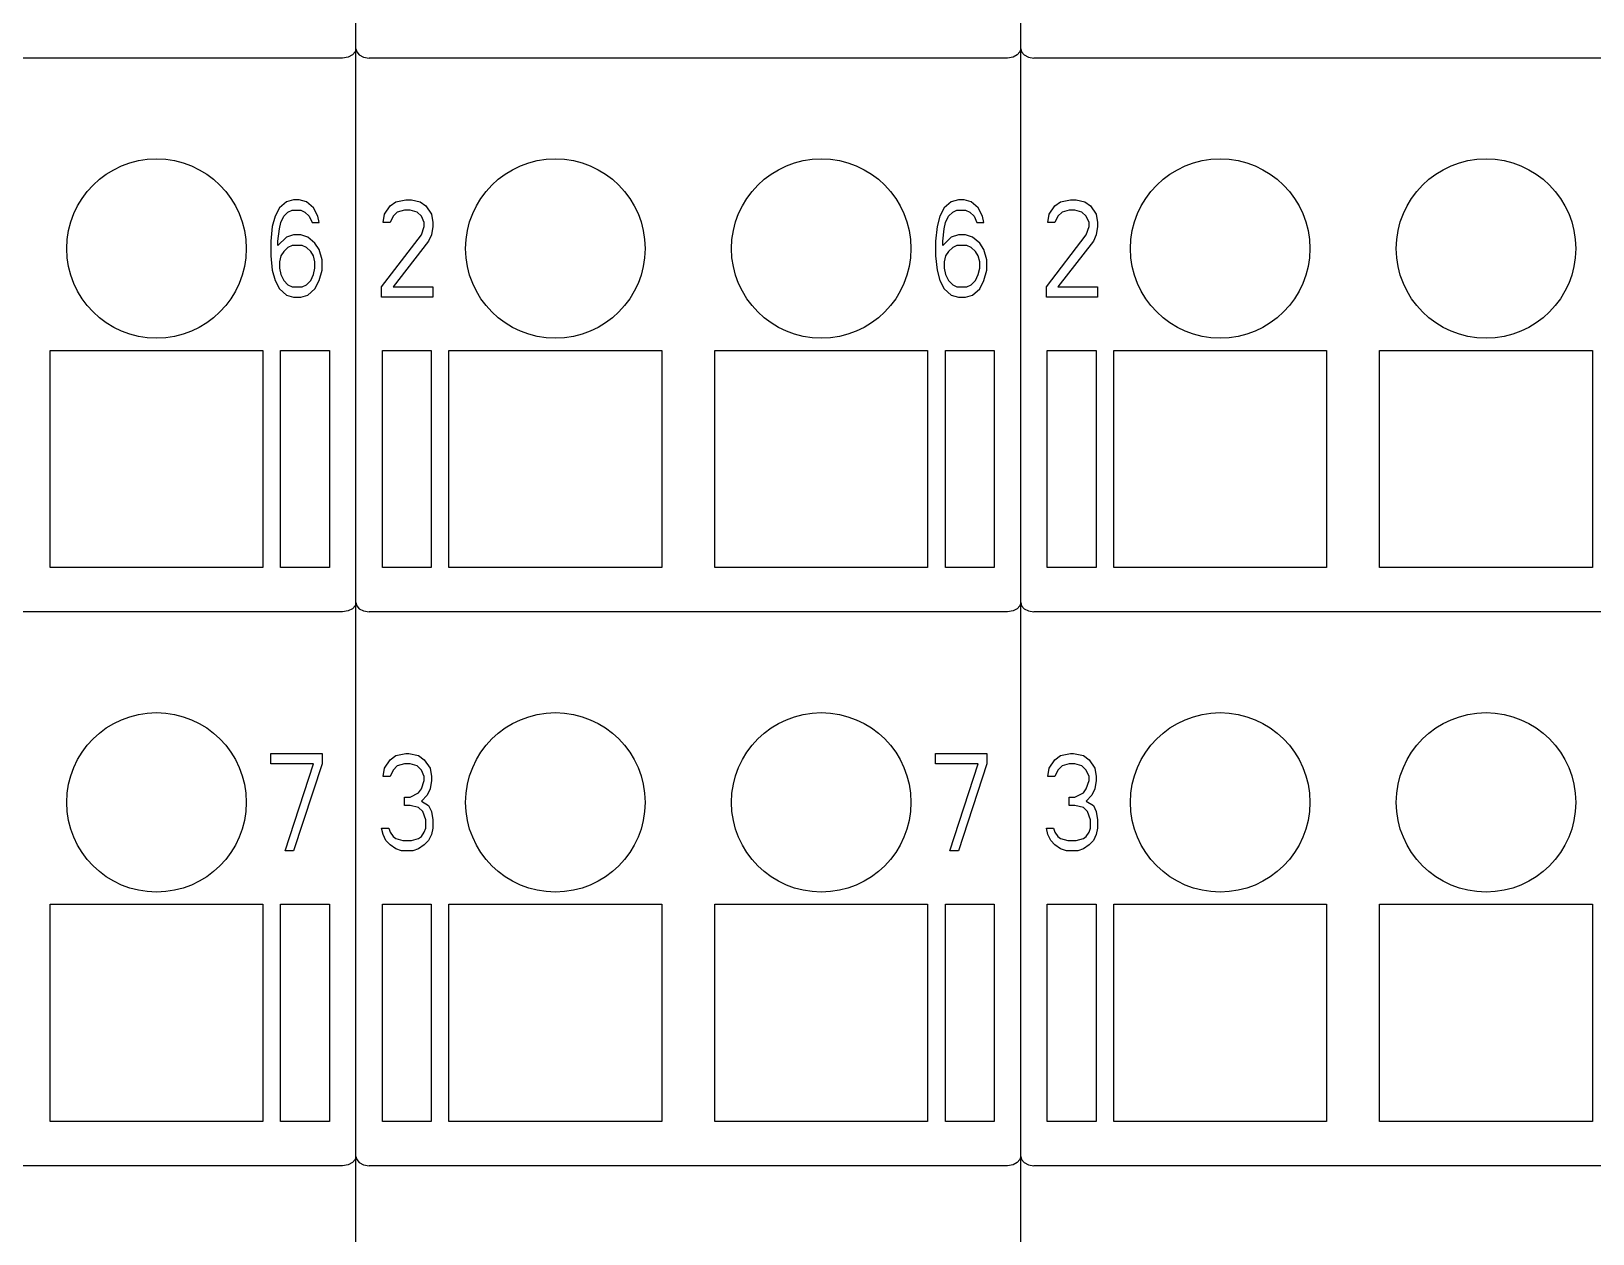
# Model space of a CAD drawing. Extents: x 10 to 656, y -396 to 292.
# Drawn here: x 266.11 to 273.24, y 93.87 to 99.36 of the extents above; entities that cross this region are included whole.
import ezdxf

# ---------------------------------------------------------------- set-up
doc = ezdxf.new("R2010")
doc.units = 0
doc.header["$LTSCALE"] = 5
doc.header["$MEASUREMENT"] = 0
doc.layers.get('0').update_dxf_attribs({"linetype": 'CONTINUOUS'})

msp = doc.modelspace()

# ---------------------------------------------------------------- linework, layer by layer
at = {"color": 7, "linetype": 'Continuous'}
for p, q in [((267.5946, 91.5889), (267.5946, 118.1086)), ((267.5946, 91.5889), (267.5946, 118.1086)), ((270.6312, 91.5889), (270.6312, 118.1086)), ((270.6312, 91.5889), (270.6312, 118.1086)), ((267.5338, 99.2411), (264.6187, 99.2411)), ((267.5596, 99.2452), (267.5338, 99.2411)), ((267.5791, 99.2553), (267.5596, 99.2452)), ((267.5908, 99.2689), (267.5791, 99.2553)), ((267.5946, 99.2837), (267.5908, 99.2689)), ((267.5946, 99.2837), (267.5984, 99.2689)), ((267.5984, 99.2689), (267.6101, 99.2553)), ((267.6101, 99.2553), (267.6296, 99.2452)), ((267.6296, 99.2452), (267.6553, 99.2411)), ((270.5704, 99.2411), (267.6553, 99.2411)), ((270.5962, 99.2452), (270.5704, 99.2411)), ((270.6157, 99.2553), (270.5962, 99.2452)), ((270.6274, 99.2689), (270.6157, 99.2553)), ((270.6312, 99.2837), (270.6274, 99.2689)), ((270.6312, 99.2837), (270.635, 99.2689)), ((270.635, 99.2689), (270.6467, 99.2553)), ((270.6467, 99.2553), (270.6662, 99.2452)), ((270.6662, 99.2452), (270.6919, 99.2411)), ((273.607, 99.2411), (270.6919, 99.2411)), ((267.2775, 98.5843), (267.245, 98.5559)), ((267.31, 98.5938), (267.2775, 98.5843)), ((267.3359, 98.5938), (267.31, 98.5938)), ((267.3684, 98.5843), (267.3359, 98.5938)), ((267.4009, 98.5559), (267.3684, 98.5843)), ((267.7511, 98.5653), (267.7771, 98.5843)), ((267.7771, 98.5843), (267.8226, 98.5938)), ((267.8226, 98.5938), (267.8485, 98.5938)), ((267.8485, 98.5938), (267.8875, 98.5843)), ((267.8875, 98.5843), (267.9135, 98.5653)), ((270.3141, 98.5843), (270.2816, 98.5559)), ((270.3466, 98.5938), (270.3141, 98.5843)), ((270.3725, 98.5938), (270.3466, 98.5938)), ((270.405, 98.5843), (270.3725, 98.5938)), ((270.4375, 98.5559), (270.405, 98.5843)), ((270.7877, 98.5653), (270.8137, 98.5843)), ((270.8137, 98.5843), (270.8592, 98.5938)), ((270.8592, 98.5938), (270.8851, 98.5938)), ((270.8851, 98.5938), (270.9241, 98.5843)), ((270.9241, 98.5843), (270.9501, 98.5653)), ((267.2255, 98.518), (267.2125, 98.4706)), ((267.245, 98.5559), (267.2255, 98.518)), ((267.2515, 98.4895), (267.2645, 98.518)), ((267.2645, 98.518), (267.284, 98.5369)), ((267.284, 98.5369), (267.3035, 98.5464)), ((267.3035, 98.5464), (267.3424, 98.5464)), ((267.3424, 98.5464), (267.3619, 98.5369)), ((267.3619, 98.5369), (267.3814, 98.518)), ((267.3814, 98.518), (267.3944, 98.4895)), ((267.4204, 98.518), (267.4009, 98.5559)), ((267.4269, 98.4895), (267.4204, 98.518)), ((267.7186, 98.4895), (267.7251, 98.5274)), ((267.7251, 98.5274), (267.7511, 98.5653)), ((267.7641, 98.518), (267.7511, 98.4895)), ((267.7836, 98.5369), (267.7641, 98.518)), ((267.8161, 98.5464), (267.7836, 98.5369)), ((267.842, 98.5464), (267.8161, 98.5464)), ((267.8745, 98.5369), (267.842, 98.5464)), ((267.894, 98.518), (267.8745, 98.5369)), ((267.907, 98.4895), (267.894, 98.518)), ((267.9135, 98.5653), (267.9395, 98.5274)), ((267.9395, 98.5274), (267.946, 98.4895)), ((270.2621, 98.518), (270.2491, 98.4706)), ((270.2816, 98.5559), (270.2621, 98.518)), ((270.2881, 98.4895), (270.3011, 98.518)), ((270.3011, 98.518), (270.3206, 98.5369)), ((270.3206, 98.5369), (270.3401, 98.5464)), ((270.3401, 98.5464), (270.379, 98.5464)), ((270.379, 98.5464), (270.3985, 98.5369)), ((270.3985, 98.5369), (270.418, 98.518)), ((270.418, 98.518), (270.431, 98.4895)), ((270.457, 98.518), (270.4375, 98.5559)), ((270.4635, 98.4895), (270.457, 98.518)), ((270.7552, 98.4895), (270.7617, 98.5274)), ((270.7617, 98.5274), (270.7877, 98.5653)), ((270.8007, 98.518), (270.7877, 98.4895)), ((270.8202, 98.5369), (270.8007, 98.518)), ((270.8527, 98.5464), (270.8202, 98.5369)), ((270.8786, 98.5464), (270.8527, 98.5464)), ((270.9111, 98.5369), (270.8786, 98.5464)), ((270.9306, 98.518), (270.9111, 98.5369)), ((270.9436, 98.4895), (270.9306, 98.518)), ((270.9501, 98.5653), (270.9761, 98.5274)), ((270.9761, 98.5274), (270.9826, 98.4895)), ((267.2125, 98.4706), (267.206, 98.4042)), ((267.2385, 98.4042), (267.245, 98.4611)), ((267.245, 98.4611), (267.2515, 98.4895)), ((267.3944, 98.4895), (267.4269, 98.4895)), ((267.7511, 98.4895), (267.7186, 98.4895)), ((267.894, 98.4327), (267.907, 98.4706)), ((267.907, 98.4706), (267.907, 98.4895)), ((267.946, 98.4706), (267.9395, 98.4327)), ((267.946, 98.4895), (267.946, 98.4706)), ((270.2491, 98.4706), (270.2426, 98.4042)), ((270.2751, 98.4042), (270.2816, 98.4611)), ((270.2816, 98.4611), (270.2881, 98.4895)), ((270.431, 98.4895), (270.4635, 98.4895)), ((270.7877, 98.4895), (270.7552, 98.4895)), ((270.9306, 98.4327), (270.9436, 98.4706)), ((270.9436, 98.4706), (270.9436, 98.4895)), ((270.9826, 98.4706), (270.9761, 98.4327)), ((270.9826, 98.4895), (270.9826, 98.4706)), ((267.206, 98.4042), (267.206, 98.3379)), ((267.2775, 98.4232), (267.2385, 98.3853)), ((267.2385, 98.3853), (267.2385, 98.4042)), ((267.284, 98.3758), (267.2645, 98.3569)), ((267.31, 98.4327), (267.2775, 98.4232)), ((267.3035, 98.3853), (267.284, 98.3758)), ((267.3489, 98.3853), (267.3035, 98.3853)), ((267.3424, 98.4327), (267.31, 98.4327)), ((267.3749, 98.4232), (267.3424, 98.4327)), ((267.3684, 98.3758), (267.3489, 98.3853)), ((267.3879, 98.3569), (267.3684, 98.3758)), ((267.4074, 98.3948), (267.3749, 98.4232)), ((267.4269, 98.3663), (267.4074, 98.3948)), ((267.4399, 98.319), (267.4269, 98.3663)), ((267.5933, 98.3808), (267.5933, 97.8038)), ((267.7121, 98.1958), (267.894, 98.4327)), ((267.9265, 98.4042), (267.7641, 98.1958)), ((267.9395, 98.4327), (267.9265, 98.4042)), ((270.2426, 98.4042), (270.2426, 98.3379)), ((270.3141, 98.4232), (270.2751, 98.3853)), ((270.2751, 98.3853), (270.2751, 98.4042)), ((270.3206, 98.3758), (270.3011, 98.3569)), ((270.3466, 98.4327), (270.3141, 98.4232)), ((270.3401, 98.3853), (270.3206, 98.3758)), ((270.3855, 98.3853), (270.3401, 98.3853)), ((270.379, 98.4327), (270.3466, 98.4327)), ((270.4115, 98.4232), (270.379, 98.4327)), ((270.405, 98.3758), (270.3855, 98.3853)), ((270.4245, 98.3569), (270.405, 98.3758)), ((270.444, 98.3948), (270.4115, 98.4232)), ((270.4635, 98.3663), (270.444, 98.3948)), ((270.4765, 98.319), (270.4635, 98.3663)), ((270.6299, 98.3808), (270.6299, 97.8038)), ((270.7487, 98.1958), (270.9306, 98.4327)), ((270.9631, 98.4042), (270.8007, 98.1958)), ((270.9761, 98.4327), (270.9631, 98.4042)), ((267.206, 98.3379), (267.2125, 98.2716)), ((267.2515, 98.3379), (267.245, 98.3095)), ((267.245, 98.3095), (267.245, 98.2811)), ((267.2645, 98.3569), (267.2515, 98.3379)), ((267.4009, 98.3379), (267.3879, 98.3569)), ((267.4074, 98.3095), (267.4009, 98.3379)), ((267.4074, 98.2811), (267.4074, 98.3095)), ((267.4399, 98.2716), (267.4399, 98.319)), ((270.2426, 98.3379), (270.2491, 98.2716)), ((270.2881, 98.3379), (270.2816, 98.3095)), ((270.2816, 98.3095), (270.2816, 98.2811)), ((270.3011, 98.3569), (270.2881, 98.3379)), ((270.4375, 98.3379), (270.4245, 98.3569)), ((270.444, 98.3095), (270.4375, 98.3379)), ((270.444, 98.2811), (270.444, 98.3095)), ((270.4765, 98.2716), (270.4765, 98.319)), ((267.2125, 98.2716), (267.2255, 98.2242)), ((267.2255, 98.2242), (267.245, 98.1863)), ((267.245, 98.2811), (267.2515, 98.2526)), ((267.2515, 98.2526), (267.2645, 98.2242)), ((267.2645, 98.2242), (267.284, 98.2053)), ((267.3684, 98.2053), (267.3879, 98.2242)), ((267.3879, 98.2242), (267.4009, 98.2526)), ((267.4009, 98.2526), (267.4074, 98.2811)), ((267.4074, 98.1863), (267.4269, 98.2242)), ((267.4269, 98.2242), (267.4399, 98.2716)), ((270.2491, 98.2716), (270.2621, 98.2242)), ((270.2621, 98.2242), (270.2816, 98.1863)), ((270.2816, 98.2811), (270.2881, 98.2526)), ((270.2881, 98.2526), (270.3011, 98.2242)), ((270.3011, 98.2242), (270.3206, 98.2053)), ((270.405, 98.2053), (270.4245, 98.2242)), ((270.4245, 98.2242), (270.4375, 98.2526)), ((270.4375, 98.2526), (270.444, 98.2811)), ((270.444, 98.1863), (270.4635, 98.2242)), ((270.4635, 98.2242), (270.4765, 98.2716)), ((267.245, 98.1863), (267.2775, 98.1579)), ((267.2775, 98.1579), (267.31, 98.1484)), ((267.284, 98.2053), (267.3035, 98.1958)), ((267.3035, 98.1958), (267.3489, 98.1958)), ((267.3424, 98.1484), (267.3749, 98.1579)), ((267.3489, 98.1958), (267.3684, 98.2053)), ((267.3749, 98.1579), (267.4074, 98.1863)), ((267.7121, 98.1484), (267.7121, 98.1958)), ((267.7641, 98.1958), (267.946, 98.1958)), ((267.946, 98.1958), (267.946, 98.1484)), ((270.2816, 98.1863), (270.3141, 98.1579)), ((270.3141, 98.1579), (270.3466, 98.1484)), ((270.3206, 98.2053), (270.3401, 98.1958)), ((270.3401, 98.1958), (270.3855, 98.1958)), ((270.379, 98.1484), (270.4115, 98.1579)), ((270.3855, 98.1958), (270.405, 98.2053)), ((270.4115, 98.1579), (270.444, 98.1863)), ((270.7487, 98.1484), (270.7487, 98.1958)), ((270.8007, 98.1958), (270.9826, 98.1958)), ((270.9826, 98.1958), (270.9826, 98.1484)), ((267.31, 98.1484), (267.3424, 98.1484)), ((267.946, 98.1484), (267.7121, 98.1484)), ((270.3466, 98.1484), (270.379, 98.1484)), ((270.9826, 98.1484), (270.7487, 98.1484)), ((266.1977, 96.9131), (266.1977, 97.905)), ((266.1977, 97.905), (267.1694, 97.905)), ((267.1694, 97.905), (267.1694, 96.9131)), ((267.2504, 96.9131), (267.2504, 97.905)), ((267.2504, 97.905), (267.4731, 97.905)), ((267.4731, 97.905), (267.4731, 96.9131)), ((267.716, 96.9131), (267.716, 97.905)), ((267.716, 97.905), (267.9387, 97.905)), ((267.9387, 97.905), (267.9387, 96.9131)), ((268.0197, 96.9131), (268.0197, 97.905)), ((268.0197, 97.905), (268.9914, 97.905)), ((268.9914, 97.905), (268.9914, 96.9131)), ((269.2343, 96.9131), (269.2343, 97.905)), ((269.2343, 97.905), (270.2061, 97.905)), ((270.2061, 97.905), (270.2061, 96.9131)), ((270.287, 96.9131), (270.287, 97.905)), ((270.287, 97.905), (270.5097, 97.905)), ((270.5097, 97.905), (270.5097, 96.9131)), ((270.7526, 96.9131), (270.7526, 97.905)), ((270.7526, 97.905), (270.9753, 97.905)), ((270.9753, 97.905), (270.9753, 96.9131)), ((271.0563, 96.9131), (271.0563, 97.905)), ((271.0563, 97.905), (272.028, 97.905)), ((272.028, 97.905), (272.028, 96.9131)), ((272.2709, 96.9131), (272.2709, 97.905)), ((272.2709, 97.905), (273.2427, 97.905)), ((273.2427, 97.905), (273.2427, 96.9131)), ((267.1694, 96.9131), (266.1977, 96.9131)), ((267.4731, 96.9131), (267.2504, 96.9131)), ((267.9387, 96.9131), (267.716, 96.9131)), ((268.9914, 96.9131), (268.0197, 96.9131)), ((270.2061, 96.9131), (269.2343, 96.9131)), ((270.5097, 96.9131), (270.287, 96.9131)), ((270.9753, 96.9131), (270.7526, 96.9131)), ((272.028, 96.9131), (271.0563, 96.9131)), ((273.2427, 96.9131), (272.2709, 96.9131)), ((267.5791, 96.7248), (267.5596, 96.7147)), ((267.5908, 96.7384), (267.5791, 96.7248)), ((267.5946, 96.7532), (267.5908, 96.7384)), ((267.5946, 96.7532), (267.5984, 96.7384)), ((267.5984, 96.7384), (267.6101, 96.7248)), ((267.6101, 96.7248), (267.6296, 96.7147)), ((270.6157, 96.7248), (270.5962, 96.7147)), ((270.6274, 96.7384), (270.6157, 96.7248)), ((270.6312, 96.7532), (270.6274, 96.7384)), ((270.6312, 96.7532), (270.635, 96.7384)), ((270.635, 96.7384), (270.6467, 96.7248)), ((270.6467, 96.7248), (270.6662, 96.7147)), ((267.5338, 96.7106), (264.6187, 96.7106)), ((267.5596, 96.7147), (267.5338, 96.7106)), ((267.6296, 96.7147), (267.6553, 96.7106)), ((270.5704, 96.7106), (267.6553, 96.7106)), ((270.5962, 96.7147), (270.5704, 96.7106)), ((270.6662, 96.7147), (270.6919, 96.7106)), ((273.607, 96.7106), (270.6919, 96.7106)), ((267.206, 96.0159), (267.206, 96.0633)), ((267.206, 96.0633), (267.4399, 96.0633)), ((267.4009, 96.0159), (267.206, 96.0159)), ((267.271, 95.6179), (267.4009, 96.0159)), ((267.4399, 96.0159), (267.31, 95.6179)), ((267.4399, 96.0633), (267.4399, 96.0159)), ((267.7251, 95.9969), (267.7511, 96.0348)), ((267.7511, 96.0348), (267.7771, 96.0538)), ((267.7771, 96.0538), (267.8226, 96.0633)), ((267.8161, 96.0159), (267.7836, 96.0064)), ((267.842, 96.0159), (267.8161, 96.0159)), ((267.8226, 96.0633), (267.8355, 96.0633)), ((267.8355, 96.0633), (267.881, 96.0538)), ((267.8745, 96.0064), (267.842, 96.0159)), ((267.881, 96.0538), (267.907, 96.0348)), ((267.907, 96.0348), (267.933, 95.9969)), ((270.2426, 96.0159), (270.2426, 96.0633)), ((270.2426, 96.0633), (270.4765, 96.0633)), ((270.4375, 96.0159), (270.2426, 96.0159)), ((270.3076, 95.6179), (270.4375, 96.0159)), ((270.4765, 96.0159), (270.3466, 95.6179)), ((270.4765, 96.0633), (270.4765, 96.0159)), ((270.7617, 95.9969), (270.7877, 96.0348)), ((270.7877, 96.0348), (270.8137, 96.0538)), ((270.8137, 96.0538), (270.8592, 96.0633)), ((270.8527, 96.0159), (270.8202, 96.0064)), ((270.8786, 96.0159), (270.8527, 96.0159)), ((270.8592, 96.0633), (270.8721, 96.0633)), ((270.8721, 96.0633), (270.9176, 96.0538)), ((270.9111, 96.0064), (270.8786, 96.0159)), ((270.9176, 96.0538), (270.9436, 96.0348)), ((270.9436, 96.0348), (270.9696, 95.9969)), ((267.7186, 95.959), (267.7251, 95.9969)), ((267.7511, 95.959), (267.7186, 95.959)), ((267.7641, 95.9875), (267.7511, 95.959)), ((267.7836, 96.0064), (267.7641, 95.9875)), ((267.894, 95.9875), (267.8745, 96.0064)), ((267.907, 95.959), (267.894, 95.9875)), ((267.894, 95.9022), (267.907, 95.9401)), ((267.907, 95.9401), (267.907, 95.959)), ((267.933, 95.9969), (267.9395, 95.959)), ((267.9395, 95.9401), (267.933, 95.9022)), ((267.9395, 95.959), (267.9395, 95.9401)), ((270.7552, 95.959), (270.7617, 95.9969)), ((270.7877, 95.959), (270.7552, 95.959)), ((270.8007, 95.9875), (270.7877, 95.959)), ((270.8202, 96.0064), (270.8007, 95.9875)), ((270.9306, 95.9875), (270.9111, 96.0064)), ((270.9436, 95.959), (270.9306, 95.9875)), ((270.9306, 95.9022), (270.9436, 95.9401)), ((270.9436, 95.9401), (270.9436, 95.959)), ((270.9696, 95.9969), (270.9761, 95.959)), ((270.9761, 95.9401), (270.9696, 95.9022)), ((270.9761, 95.959), (270.9761, 95.9401)), ((267.842, 95.8643), (267.881, 95.8832)), ((267.881, 95.8832), (267.894, 95.9022)), ((267.92, 95.8737), (267.894, 95.8453)), ((267.933, 95.9022), (267.92, 95.8737)), ((270.8786, 95.8643), (270.9176, 95.8832)), ((270.9176, 95.8832), (270.9306, 95.9022)), ((270.9566, 95.8737), (270.9306, 95.8453)), ((270.9696, 95.9022), (270.9566, 95.8737)), ((267.8161, 95.8264), (267.8161, 95.8643)), ((267.8161, 95.8643), (267.842, 95.8643)), ((267.842, 95.8264), (267.8161, 95.8264)), ((267.881, 95.8169), (267.842, 95.8264)), ((267.9005, 95.7979), (267.881, 95.8169)), ((267.894, 95.8453), (267.9265, 95.8264)), ((267.9135, 95.76), (267.9005, 95.7979)), ((267.9265, 95.8264), (267.9395, 95.7979)), ((267.9395, 95.7979), (267.946, 95.76)), ((270.8527, 95.8264), (270.8527, 95.8643)), ((270.8527, 95.8643), (270.8786, 95.8643)), ((270.8786, 95.8264), (270.8527, 95.8264)), ((270.9176, 95.8169), (270.8786, 95.8264)), ((270.9371, 95.7979), (270.9176, 95.8169)), ((270.9306, 95.8453), (270.9631, 95.8264)), ((270.9501, 95.76), (270.9371, 95.7979)), ((270.9631, 95.8264), (270.9761, 95.7979)), ((270.9761, 95.7979), (270.9826, 95.76)), ((267.9135, 95.7221), (267.9135, 95.76)), ((267.946, 95.76), (267.946, 95.7221)), ((270.9501, 95.7221), (270.9501, 95.76)), ((270.9826, 95.76), (270.9826, 95.7221)), ((267.7186, 95.6937), (267.7121, 95.7221)), ((267.7121, 95.7221), (267.7446, 95.7221)), ((267.7316, 95.6653), (267.7186, 95.6937)), ((267.7511, 95.6463), (267.7316, 95.6653)), ((267.7446, 95.7221), (267.7511, 95.7032)), ((267.7511, 95.7032), (267.7641, 95.6842)), ((267.7641, 95.6842), (267.7771, 95.6748)), ((267.7771, 95.6748), (267.8096, 95.6653)), ((267.8096, 95.6653), (267.8485, 95.6653)), ((267.8485, 95.6653), (267.881, 95.6748)), ((267.881, 95.6748), (267.894, 95.6842)), ((267.894, 95.6842), (267.907, 95.7032)), ((267.907, 95.7032), (267.9135, 95.7221)), ((267.9265, 95.6653), (267.907, 95.6463)), ((267.9395, 95.6937), (267.9265, 95.6653)), ((267.946, 95.7221), (267.9395, 95.6937)), ((270.7552, 95.6937), (270.7487, 95.7221)), ((270.7487, 95.7221), (270.7812, 95.7221)), ((270.7682, 95.6653), (270.7552, 95.6937)), ((270.7877, 95.6463), (270.7682, 95.6653)), ((270.7812, 95.7221), (270.7877, 95.7032)), ((270.7877, 95.7032), (270.8007, 95.6842)), ((270.8007, 95.6842), (270.8137, 95.6748)), ((270.8137, 95.6748), (270.8462, 95.6653)), ((270.8462, 95.6653), (270.8851, 95.6653)), ((270.8851, 95.6653), (270.9176, 95.6748)), ((270.9176, 95.6748), (270.9306, 95.6842)), ((270.9306, 95.6842), (270.9436, 95.7032)), ((270.9436, 95.7032), (270.9501, 95.7221)), ((270.9631, 95.6653), (270.9436, 95.6463)), ((270.9761, 95.6937), (270.9631, 95.6653)), ((270.9826, 95.7221), (270.9761, 95.6937)), ((267.31, 95.6179), (267.271, 95.6179)), ((267.7771, 95.6274), (267.7511, 95.6463)), ((267.8031, 95.6179), (267.7771, 95.6274)), ((267.855, 95.6179), (267.8031, 95.6179)), ((267.881, 95.6274), (267.855, 95.6179)), ((267.907, 95.6463), (267.881, 95.6274)), ((270.3466, 95.6179), (270.3076, 95.6179)), ((270.8137, 95.6274), (270.7877, 95.6463)), ((270.8397, 95.6179), (270.8137, 95.6274)), ((270.8916, 95.6179), (270.8397, 95.6179)), ((270.9176, 95.6274), (270.8916, 95.6179)), ((270.9436, 95.6463), (270.9176, 95.6274)), ((266.1977, 94.3826), (266.1977, 95.3745)), ((266.1977, 95.3745), (267.1694, 95.3745)), ((267.1694, 95.3745), (267.1694, 94.3826)), ((267.2504, 94.3826), (267.2504, 95.3745)), ((267.2504, 95.3745), (267.4731, 95.3745)), ((267.4731, 95.3745), (267.4731, 94.3826)), ((267.716, 94.3826), (267.716, 95.3745)), ((267.716, 95.3745), (267.9387, 95.3745)), ((267.9387, 95.3745), (267.9387, 94.3826)), ((268.0197, 94.3826), (268.0197, 95.3745)), ((268.0197, 95.3745), (268.9914, 95.3745)), ((268.9914, 95.3745), (268.9914, 94.3826)), ((269.2343, 94.3826), (269.2343, 95.3745)), ((269.2343, 95.3745), (270.2061, 95.3745)), ((270.2061, 95.3745), (270.2061, 94.3826)), ((270.287, 94.3826), (270.287, 95.3745)), ((270.287, 95.3745), (270.5097, 95.3745)), ((270.5097, 95.3745), (270.5097, 94.3826)), ((270.7526, 94.3826), (270.7526, 95.3745)), ((270.7526, 95.3745), (270.9753, 95.3745)), ((270.9753, 95.3745), (270.9753, 94.3826)), ((271.0563, 94.3826), (271.0563, 95.3745)), ((271.0563, 95.3745), (272.028, 95.3745)), ((272.028, 95.3745), (272.028, 94.3826)), ((272.2709, 94.3826), (272.2709, 95.3745)), ((272.2709, 95.3745), (273.2427, 95.3745)), ((273.2427, 95.3745), (273.2427, 94.3826)), ((267.1694, 94.3826), (266.1977, 94.3826)), ((267.4731, 94.3826), (267.2504, 94.3826)), ((267.9387, 94.3826), (267.716, 94.3826)), ((268.9914, 94.3826), (268.0197, 94.3826)), ((270.2061, 94.3826), (269.2343, 94.3826)), ((270.5097, 94.3826), (270.287, 94.3826)), ((270.9753, 94.3826), (270.7526, 94.3826)), ((272.028, 94.3826), (271.0563, 94.3826)), ((273.2427, 94.3826), (272.2709, 94.3826)), ((267.5338, 94.1801), (264.6187, 94.1801)), ((267.5596, 94.1842), (267.5338, 94.1801)), ((267.5791, 94.1943), (267.5596, 94.1842)), ((267.5908, 94.2079), (267.5791, 94.1943)), ((267.5946, 94.2227), (267.5908, 94.2079)), ((267.5946, 94.2227), (267.5984, 94.2079)), ((267.5984, 94.2079), (267.6101, 94.1943)), ((267.6101, 94.1943), (267.6296, 94.1842)), ((267.6296, 94.1842), (267.6553, 94.1801)), ((270.5704, 94.1801), (267.6553, 94.1801)), ((270.5962, 94.1842), (270.5704, 94.1801)), ((270.6157, 94.1943), (270.5962, 94.1842)), ((270.6274, 94.2079), (270.6157, 94.1943)), ((270.6312, 94.2227), (270.6274, 94.2079)), ((270.6312, 94.2227), (270.635, 94.2079)), ((270.635, 94.2079), (270.6467, 94.1943)), ((270.6467, 94.1943), (270.6662, 94.1842)), ((270.6662, 94.1842), (270.6919, 94.1801)), ((273.607, 94.1801), (270.6919, 94.1801))]:
    msp.add_line(p, q, dxfattribs=at)
for centre in [(266.6836, 98.3706), (268.5056, 98.3706), (269.7202, 98.3706), (271.5422, 98.3706), (272.7568, 98.3706), (266.6836, 95.8401), (268.5056, 95.8401), (269.7202, 95.8401), (271.5422, 95.8401), (272.7568, 95.8401)]:
    msp.add_circle(centre, 0.4099, dxfattribs=at)

doc.saveas('drawing.dxf')
